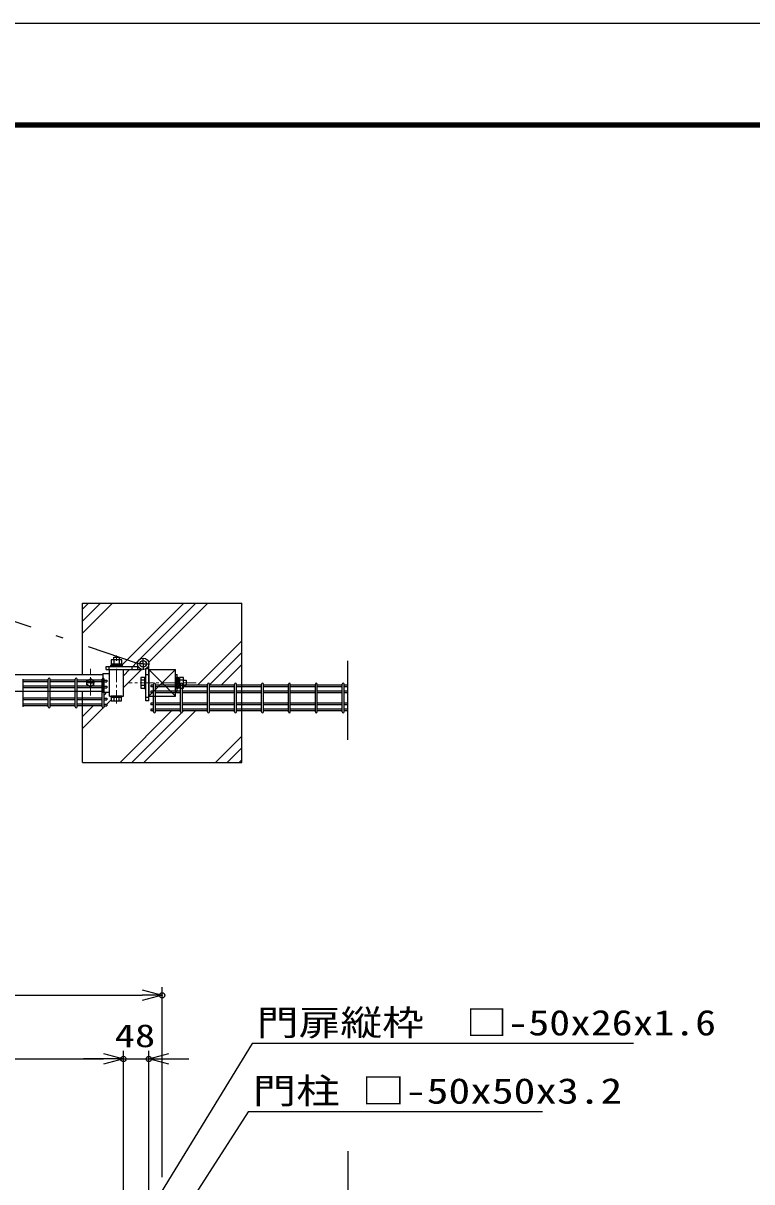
# Model space of a CAD drawing. Units: millimetres, scale not verified. Extents: x -4455 to 4455, y -3150 to 3150.
# Drawn here: x -1876 to -503, y 967 to 3150 of the extents above; entities that cross this region are included whole.
import ezdxf
from ezdxf.enums import TextEntityAlignment as Align

# ---------------------------------------------------------------- set-up
doc = ezdxf.new("R2010")
doc.units = ezdxf.units.MM
doc.header["$LTSCALE"] = 20
doc.header["$PDMODE"] = 32
doc.header["$PDSIZE"] = 10
doc.linetypes.add('USER1', pattern=[2, 1.25, -0.25, 0.25, -0.25])
doc.linetypes.add('USER3', pattern=[10.7, 5, -2.5, 0.7, -2.5])
for name, color, linetype, lineweight in [('0-2_外形線', 7, 'Continuous', 25), ('0-3_0', 7, 'Continuous', 25), ('0-4_軸線', 1, 'USER1', 9), ('0-6_寸法', 4, 'Continuous', 25), ('0-8_扉縦枠', 7, 'Continuous', 25), ('0-9_LAYER15', 1, 'Continuous', 25), ('0-A_EXTCNT-L', 4, 'Continuous', 25), ('0-B_J200', 3, 'Continuous', 25), ('0-E_ハッチング', 4, 'Continuous', 25), ('0-F_扉横枠', 7, 'Continuous', 25), ('1-0_丁番', 3, 'Continuous', 25), ('1-A_LAYER12', 3, 'Continuous', 25)]:
    doc.layers.add(name, color=color, linetype=linetype, lineweight=lineweight)
doc.layers.add('0-7_DEFPOINTS', color=7, linetype='Continuous')
doc.styles.add('ＭＳ ゴシック', font='')
doc.styles.get('ＭＳ ゴシック').set_extended_font_data('MS Gothic')

# ---------------------------------------------------------------- blocks, each defined once
blk = doc.blocks.new('_Open30')
at = {"layer": '0-6_寸法'}
blk.add_line((0, 0), (-20, 0), dxfattribs=at)
blk.add_lwpolyline([(-20, 5.36), (0, 0), (-20, -5.36)], dxfattribs=at)

msp = doc.modelspace()

# ---------------------------------------------------------------- linework, layer by layer
at = {"layer": '0-2_外形線'}
for p, q in [((-1638.81, 1932.3), (-1638.81, 1882.3)), ((-1638.81, 1932.3), (-1638.81, 1882.3)), ((-1588.81, 1932.3), (-1638.81, 1882.3)), ((-1588.81, 1882.3), (-1638.81, 1932.3)), ((-1588.81, 1882.3), (-1638.81, 1932.3)), ((-1638.81, 1932.3), (-1588.81, 1932.3)), ((-1588.81, 1882.3), (-1588.81, 1932.3))]:
    msp.add_line(p, q, dxfattribs=at)
msp.add_lwpolyline([(-1588.81, 1932.3), (-1638.81, 1882.3), (-1588.81, 1882.3)], dxfattribs=at)
at = {"layer": '0-3_0'}
for p, q in [((-1763.81, 2057.3), (-1463.81, 2057.3)), ((-1763.81, 1922.8), (-1763.81, 2057.3)), ((-1463.81, 1757.3), (-1463.81, 2057.3)), ((-1763.81, 1757.3), (-1763.81, 1891.8)), ((-1763.81, 1757.3), (-1463.81, 1757.3))]:
    msp.add_line(p, q, dxfattribs=at)
at = {"layer": '0-3_0', "color": 3}
msp.add_lwpolyline([(-4454.89, 3149.88), (4455.11, 3149.88), (4455.11, -3150.12), (-4454.89, -3150.12)], close=True, dxfattribs=at)
at = {"layer": '0-3_0'}
for points in [[(-4154.89, 2962.38), (4155.11, 2962.38), (4155.11, -2962.62), (-4154.89, -2962.62)], [(-4153.01, 2960.51), (4153.24, 2960.51), (4153.24, -2960.74), (-4153.01, -2960.74)], [(-4151.14, 2958.63), (4151.36, 2958.63), (4151.36, -2958.87), (-4151.14, -2958.87)], [(-4149.26, 2956.76), (4149.49, 2956.76), (4149.49, -2956.99), (-4149.26, -2956.99)], [(-4147.39, 2954.88), (4147.61, 2954.88), (4147.61, -2955.12), (-4147.39, -2955.12)]]:
    msp.add_lwpolyline(points, close=True, dxfattribs=at)
at = {"layer": '0-4_軸線'}
for p, q in [((-1699.81, 1868.64), (-1699.81, 1959.11)), ((-1749.01, 1883.15), (-1749.01, 1933.72)), ((-1749.01, 1883.15), (-1749.01, 1933.72)), ((-1549.99, 1907.3), (-1677.62, 1907.3)), ((-1550.13, 1907.3), (-1677.48, 1907.3))]:
    msp.add_line(p, q, dxfattribs=at)
at = {"layer": '0-7_DEFPOINTS'}
for p in [(-1613.81, 1318.87), (-1686.81, 1198.87), (-1638.81, 1198.87)]:
    msp.add_point(p, dxfattribs=at)
at = {"layer": '0-8_扉縦枠'}
for p, q in [((-1712.81, 1882.3), (-1712.81, 1932.3)), ((-1712.81, 1932.3), (-1686.81, 1932.3)), ((-1686.81, 1882.3), (-1686.81, 1932.3)), ((-1712.81, 1882.3), (-1686.81, 1882.3))]:
    msp.add_line(p, q, dxfattribs=at)
at = {"layer": '0-9_LAYER15'}
for p, q in [((-1613.81, 976.13), (-1613.81, 1333.87)), ((-1686.81, 910.96), (-1686.81, 1213.87)), ((-1686.81, 910.96), (-1686.81, 1213.87)), ((-1638.81, 900.96), (-1638.81, 1213.87))]:
    msp.add_line(p, q, dxfattribs=at)
at = {"layer": '0-9_LAYER15', "color": 2}
for p, q in [((-2776.31, 1318.87), (-1651.31, 1318.87)), ((-2741.31, 1198.87), (-1724.31, 1198.87)), ((-1724.31, 1198.87), (-1761.81, 1198.87)), ((-1686.81, 1198.87), (-1638.81, 1198.87)), ((-1601.31, 1198.87), (-1563.81, 1198.87))]:
    msp.add_line(p, q, dxfattribs=at)
at = {"layer": '0-A_EXTCNT-L'}
for p, q in [((-1263.81, 1800.17), (-1263.81, 1948.87)), ((-1263.81, 1025.03), (-1263.81, -1405.14))]:
    msp.add_line(p, q, dxfattribs=at)
at = {"layer": '0-B_J200'}
for p, q in [((-1875.62, 1862), (-1875.62, 1914.4)), ((-1828.45, 1912.6), (-1875.62, 1912.6)), ((-1828.45, 1909), (-1875.62, 1909)), ((-1828.45, 1901.3), (-1875.62, 1901.3)), ((-1828.45, 1862), (-1828.45, 1914.4)), ((-1824.85, 1862), (-1824.85, 1914.4)), ((-1777.68, 1912.6), (-1824.85, 1912.6)), ((-1777.68, 1909), (-1824.85, 1909)), ((-1777.68, 1901.3), (-1824.85, 1901.3)), ((-1777.68, 1862), (-1777.68, 1914.4)), ((-1774.08, 1862), (-1774.08, 1914.4)), ((-1726.91, 1912.6), (-1774.08, 1912.6)), ((-1726.91, 1909), (-1774.08, 1909)), ((-1726.91, 1901.3), (-1774.08, 1901.3)), ((-1726.91, 1862), (-1726.91, 1914.4)), ((-1723.31, 1862), (-1723.31, 1914.4)), ((-1723.3, 1912.6), (-1718.1, 1912.6)), ((-1723.3, 1909), (-1718.1, 1909)), ((-1718.1, 1912.6), (-1718.1, 1909)), ((-1635.01, 1903.1), (-1635.01, 1899.5)), ((-1629.81, 1903.1), (-1635.01, 1903.1)), ((-1629.81, 1899.5), (-1635.01, 1899.5)), ((-1629.81, 1852.5), (-1629.81, 1904.9)), ((-1626.21, 1852.5), (-1626.21, 1904.9)), ((-1579.04, 1903.1), (-1626.21, 1903.1)), ((-1579.04, 1899.5), (-1626.21, 1899.5)), ((-1579.04, 1852.5), (-1579.04, 1904.9)), ((-1575.44, 1852.5), (-1575.44, 1904.9)), ((-1528.27, 1903.1), (-1575.44, 1903.1)), ((-1528.27, 1899.5), (-1575.44, 1899.5)), ((-1528.27, 1852.5), (-1528.27, 1904.9)), ((-1524.67, 1852.5), (-1524.67, 1904.9)), ((-1477.5, 1903.1), (-1524.67, 1903.1)), ((-1477.5, 1899.5), (-1524.67, 1899.5)), ((-1477.5, 1852.5), (-1477.5, 1904.9)), ((-1473.9, 1852.5), (-1473.9, 1904.9)), ((-1426.73, 1903.1), (-1473.9, 1903.1)), ((-1426.73, 1899.5), (-1473.9, 1899.5)), ((-1426.73, 1852.5), (-1426.73, 1904.9)), ((-1423.13, 1852.5), (-1423.13, 1904.9)), ((-1375.96, 1903.1), (-1423.13, 1903.1)), ((-1375.96, 1899.5), (-1423.13, 1899.5)), ((-1375.96, 1852.5), (-1375.96, 1904.9)), ((-1372.36, 1852.5), (-1372.36, 1904.9)), ((-1325.19, 1903.1), (-1372.36, 1903.1)), ((-1325.19, 1899.5), (-1372.36, 1899.5)), ((-1325.19, 1852.5), (-1325.19, 1904.9)), ((-1321.59, 1852.5), (-1321.59, 1904.9)), ((-1274.42, 1903.1), (-1321.59, 1903.1)), ((-1274.42, 1899.5), (-1321.59, 1899.5)), ((-1274.42, 1852.5), (-1274.42, 1904.9)), ((-1270.82, 1852.5), (-1270.82, 1904.9)), ((-1263.81, 1903.1), (-1270.82, 1903.1)), ((-1263.81, 1899.5), (-1270.82, 1899.5)), ((-1828.45, 1897.7), (-1875.62, 1897.7)), ((-1828.45, 1878.7), (-1875.62, 1878.7)), ((-1777.68, 1897.7), (-1824.85, 1897.7)), ((-1777.68, 1878.7), (-1824.85, 1878.7)), ((-1726.91, 1897.7), (-1774.08, 1897.7)), ((-1726.91, 1878.7), (-1774.08, 1878.7)), ((-1723.3, 1897.7), (-1718.1, 1897.7)), ((-1635.01, 1891.8), (-1635.01, 1888.2)), ((-1629.81, 1891.8), (-1635.01, 1891.8)), ((-1629.81, 1888.2), (-1635.01, 1888.2)), ((-1579.04, 1891.8), (-1626.21, 1891.8)), ((-1579.04, 1888.2), (-1626.21, 1888.2)), ((-1528.27, 1891.8), (-1575.44, 1891.8)), ((-1528.27, 1888.2), (-1575.44, 1888.2)), ((-1477.5, 1891.8), (-1524.67, 1891.8)), ((-1477.5, 1888.2), (-1524.67, 1888.2)), ((-1426.73, 1891.8), (-1473.9, 1891.8)), ((-1426.73, 1888.2), (-1473.9, 1888.2)), ((-1375.96, 1891.8), (-1423.13, 1891.8)), ((-1375.96, 1888.2), (-1423.13, 1888.2)), ((-1325.19, 1891.8), (-1372.36, 1891.8)), ((-1325.19, 1888.2), (-1372.36, 1888.2)), ((-1274.42, 1891.8), (-1321.59, 1891.8)), ((-1274.42, 1888.2), (-1321.59, 1888.2)), ((-1263.81, 1891.8), (-1270.82, 1891.8)), ((-1263.81, 1888.2), (-1270.82, 1888.2)), ((-1828.45, 1875.1), (-1875.62, 1875.1)), ((-1828.45, 1867.4), (-1875.62, 1867.4)), ((-1828.45, 1863.8), (-1875.62, 1863.8)), ((-1777.68, 1875.1), (-1824.85, 1875.1)), ((-1777.68, 1867.4), (-1824.85, 1867.4)), ((-1777.68, 1863.8), (-1824.85, 1863.8)), ((-1726.91, 1875.1), (-1774.08, 1875.1)), ((-1726.91, 1867.4), (-1774.08, 1867.4)), ((-1726.91, 1863.8), (-1774.08, 1863.8)), ((-1723.3, 1875.1), (-1718.1, 1875.1)), ((-1723.3, 1863.8), (-1718.1, 1863.8)), ((-1635.01, 1869.2), (-1635.01, 1865.6)), ((-1629.81, 1869.2), (-1635.01, 1869.2)), ((-1629.81, 1865.6), (-1635.01, 1865.6)), ((-1635.01, 1857.9), (-1635.01, 1854.3)), ((-1629.81, 1857.9), (-1635.01, 1857.9)), ((-1579.04, 1869.2), (-1626.21, 1869.2)), ((-1579.04, 1865.6), (-1626.21, 1865.6)), ((-1579.04, 1857.9), (-1626.21, 1857.9)), ((-1528.27, 1869.2), (-1575.44, 1869.2)), ((-1528.27, 1865.6), (-1575.44, 1865.6)), ((-1528.27, 1857.9), (-1575.44, 1857.9)), ((-1477.5, 1869.2), (-1524.67, 1869.2)), ((-1477.5, 1865.6), (-1524.67, 1865.6)), ((-1477.5, 1857.9), (-1524.67, 1857.9)), ((-1426.73, 1869.2), (-1473.9, 1869.2)), ((-1426.73, 1865.6), (-1473.9, 1865.6)), ((-1426.73, 1857.9), (-1473.9, 1857.9)), ((-1375.96, 1869.2), (-1423.13, 1869.2)), ((-1375.96, 1865.6), (-1423.13, 1865.6)), ((-1375.96, 1857.9), (-1423.13, 1857.9)), ((-1325.19, 1869.2), (-1372.36, 1869.2)), ((-1325.19, 1865.6), (-1372.36, 1865.6)), ((-1325.19, 1857.9), (-1372.36, 1857.9)), ((-1274.42, 1869.2), (-1321.59, 1869.2)), ((-1274.42, 1865.6), (-1321.59, 1865.6)), ((-1274.42, 1857.9), (-1321.59, 1857.9)), ((-1263.81, 1869.2), (-1270.82, 1869.2)), ((-1263.81, 1865.6), (-1270.82, 1865.6)), ((-1263.81, 1857.9), (-1270.82, 1857.9)), ((-1629.81, 1854.3), (-1635.01, 1854.3)), ((-1579.04, 1854.3), (-1626.21, 1854.3)), ((-1528.27, 1854.3), (-1575.44, 1854.3)), ((-1477.5, 1854.3), (-1524.67, 1854.3)), ((-1426.73, 1854.3), (-1473.9, 1854.3)), ((-1375.96, 1854.3), (-1423.13, 1854.3)), ((-1325.19, 1854.3), (-1372.36, 1854.3)), ((-1274.42, 1854.3), (-1321.59, 1854.3)), ((-1263.81, 1854.3), (-1270.82, 1854.3))]:
    msp.add_line(p, q, dxfattribs=at)
for points in [[(-1723.3, 1901.3), (-1718.1, 1901.3), (-1718.1, 1897.7)], [(-1723.3, 1878.7), (-1718.1, 1878.7), (-1718.1, 1875.1)], [(-1723.3, 1867.4), (-1718.1, 1867.4), (-1718.1, 1863.8)]]:
    msp.add_lwpolyline(points, dxfattribs=at)
for centre, start, end in [((-1826.65, 1914.4), 0, 180), ((-1775.88, 1914.4), 0, 180), ((-1725.11, 1914.4), 0, 180), ((-1628.01, 1904.9), 0, 180), ((-1577.24, 1904.9), 0, 180), ((-1526.47, 1904.9), 0, 180), ((-1475.7, 1904.9), 0, 180), ((-1424.93, 1904.9), 0, 180), ((-1374.16, 1904.9), 0, 180), ((-1323.39, 1904.9), 0, 180), ((-1272.62, 1904.9), 0, 180), ((-1826.65, 1862), 180, 0), ((-1775.88, 1862), 180, 0), ((-1725.11, 1862), 180, 0), ((-1628.01, 1852.5), 180, 0), ((-1577.24, 1852.5), 180, 0), ((-1526.47, 1852.5), 180, 0), ((-1475.7, 1852.5), 180, 0), ((-1424.93, 1852.5), 180, 0), ((-1374.16, 1852.5), 180, 0), ((-1323.39, 1852.5), 180, 0), ((-1272.62, 1852.5), 180, 0)]:
    msp.add_arc(centre, 1.8, start, end, dxfattribs=at)
at = {"layer": '0-E_ハッチング', "linetype": 'USER3'}
msp.add_line((-1658.1, 1942.8), (-2684.21, 2292.86), dxfattribs=at)
at = {"layer": '0-E_ハッチング'}
for p, q in [((-1763.81, 2000.96), (-1707.46, 2057.3)), ((-1763.81, 2023.41), (-1729.91, 2057.3)), ((-1763.81, 2045.86), (-1752.36, 2057.3)), ((-1655.58, 1952.02), (-1550.31, 2057.3)), ((-1639.26, 1945.89), (-1527.86, 2057.3)), ((-1547.35, 1903.1), (-1463.81, 1986.65)), ((-1524.67, 1903.34), (-1463.81, 1964.2)), ((-1686.81, 1898.35), (-1652.86, 1932.3)), ((-1686.81, 1920.8), (-1675.31, 1932.3)), ((-1502.45, 1903.1), (-1463.81, 1941.75)), ((-1723.32, 1884.29), (-1717.76, 1889.85)), ((-1588.85, 1882.34), (-1588.81, 1882.38)), ((-1763.81, 1843.8), (-1743.81, 1863.8)), ((-1763.81, 1821.35), (-1724.95, 1860.21)), ((-1723.34, 1861.82), (-1721.36, 1863.8)), ((-1718.11, 1867.05), (-1709.96, 1875.19)), ((-1693.15, 1757.3), (-1596.15, 1854.3)), ((-1670.7, 1757.3), (-1577.3, 1850.71)), ((-1648.25, 1757.3), (-1551.25, 1854.3)), ((-1575.44, 1852.57), (-1573.7, 1854.3)), ((-1513.55, 1757.3), (-1463.81, 1807.04)), ((-1491.1, 1757.3), (-1463.81, 1784.59)), ((-1468.65, 1757.3), (-1463.81, 1762.14))]:
    msp.add_line(p, q, dxfattribs=at)
for points in [[(-1689.76, 1940.3), (-1678.44, 1951.62), (-1572.76, 2057.3)], [(-1669.31, 1938.3), (-1662.64, 1944.97), (-1658.68, 1948.92)]]:
    msp.add_lwpolyline(points, dxfattribs=at)
at = {"layer": '0-F_扉横枠'}
for p, q in [((-2739.81, 1922.8), (-1725.81, 1922.8)), ((-1725.81, 1924.75), (-1712.81, 1924.75)), ((-1725.81, 1924.75), (-1725.81, 1889.85)), ((-1749.19, 1907.3), (-1755.59, 1907.3)), ((-1755.5, 1903.55), (-1749.01, 1899.8)), ((-1749.1, 1907.3), (-1748.92, 1907.3)), ((-1742.51, 1911.05), (-1749.01, 1914.8)), ((-1749.01, 1907.48), (-1749.01, 1913.89)), ((-1749.01, 1907.21), (-1749.01, 1907.39)), ((-1749.01, 1907.12), (-1749.01, 1900.71)), ((-1742.51, 1903.55), (-1749.01, 1899.8)), ((-1748.83, 1907.3), (-1742.42, 1907.3)), ((-1742.51, 1903.55), (-1742.51, 1911.05)), ((-2739.81, 1891.8), (-1725.81, 1891.8)), ((-1725.81, 1889.85), (-1712.81, 1889.85))]:
    msp.add_line(p, q, dxfattribs=at)
msp.add_lwpolyline([(-1755.5, 1903.55), (-1755.5, 1911.05), (-1749.01, 1914.8)], dxfattribs=at)
msp.add_circle((-1749.01, 1907.3), 6.5, dxfattribs=at)
at = {"layer": '1-0_丁番'}
for p, q in [((-1709.61, 1950.8), (-1709.61, 1942.8)), ((-1689.98, 1950.8), (-1709.61, 1950.8)), ((-1709.61, 1942.8), (-1689.98, 1942.8)), ((-1708.99, 1940.3), (-1708.99, 1942.8)), ((-1704.7, 1950.8), (-1704.7, 1942.8)), ((-1694.89, 1950.8), (-1694.89, 1942.8)), ((-1690.59, 1942.8), (-1690.59, 1940.3)), ((-1689.98, 1942.8), (-1689.98, 1950.8)), ((-1719.37, 1932.3), (-1719.37, 1938.3)), ((-1719.37, 1938.3), (-1659.45, 1938.3)), ((-1719.37, 1932.3), (-1651.58, 1932.3)), ((-1710.29, 1938.3), (-1710.29, 1940.3)), ((-1710.29, 1938.3), (-1689.29, 1938.3)), ((-1659.37, 1932.3), (-1659.37, 1938.3)), ((-1638.81, 1933.46), (-1644.81, 1933.46)), ((-1644.81, 1873.46), (-1644.81, 1933.37)), ((-1638.81, 1873.46), (-1638.81, 1941.25)), ((-1588.81, 1923.3), (-1585.81, 1923.3)), ((-1585.81, 1891.3), (-1585.81, 1923.3)), ((-1653.81, 1917.14), (-1653.81, 1897.51)), ((-1646.81, 1917.14), (-1653.81, 1917.14)), ((-1646.81, 1912.23), (-1653.81, 1912.23)), ((-1646.81, 1902.42), (-1653.81, 1902.42)), ((-1646.81, 1917.82), (-1644.81, 1917.82)), ((-1646.81, 1917.82), (-1646.81, 1896.82)), ((-1588.8, 1917.77), (-1588.8, 1896.77)), ((-1585.8, 1917.77), (-1583.8, 1917.77)), ((-1583.8, 1917.77), (-1583.8, 1896.77)), ((-1583.8, 1916.47), (-1581.3, 1916.47)), ((-1581.3, 1917.09), (-1581.3, 1897.46)), ((-1573.3, 1917.09), (-1581.3, 1917.09)), ((-1573.3, 1912.18), (-1581.3, 1912.18)), ((-1573.3, 1902.36), (-1581.3, 1902.36)), ((-1573.3, 1897.46), (-1573.3, 1917.09)), ((-1568.3, 1902.27), (-1573.3, 1902.27)), ((-1709.96, 1880.3), (-1709.96, 1873.3)), ((-1705.06, 1880.3), (-1705.06, 1873.3)), ((-1695.24, 1880.3), (-1695.24, 1873.3)), ((-1690.33, 1873.3), (-1690.33, 1880.3)), ((-1653.81, 1897.51), (-1646.81, 1897.51)), ((-1646.81, 1896.82), (-1644.81, 1896.82)), ((-1588.81, 1891.3), (-1585.81, 1891.3)), ((-1583.8, 1896.77), (-1585.8, 1896.77)), ((-1581.3, 1898.07), (-1583.8, 1898.07)), ((-1581.3, 1897.46), (-1573.3, 1897.46)), ((-1709.96, 1873.3), (-1690.33, 1873.3)), ((-1638.81, 1873.46), (-1644.81, 1873.46))]:
    msp.add_line(p, q, dxfattribs=at)
at = {"layer": '1-0_丁番', "color": 2}
for p, q in [((-1649.85, 1942.98), (-1660.61, 1942.98)), ((-1649.75, 1942.98), (-1649.57, 1942.98)), ((-1649.66, 1943.16), (-1649.66, 1953.92)), ((-1649.66, 1942.89), (-1649.66, 1943.07)), ((-1649.66, 1942.8), (-1649.66, 1932.04)), ((-1649.49, 1942.98), (-1638.73, 1942.98))]:
    msp.add_line(p, q, dxfattribs=at)
at = {"layer": '1-0_丁番', "color": 4}
for p, q in [((-1713.37, 1932.3), (-1713.37, 1938.32)), ((-1670.37, 1932.3), (-1670.37, 1938.31)), ((-1638.81, 1922.46), (-1644.81, 1922.46)), ((-1638.81, 1879.46), (-1644.83, 1879.46))]:
    msp.add_line(p, q, dxfattribs=at)
at = {"layer": '1-0_丁番'}
for points in [[(-1704.79, 1950.8), (-1704.79, 1955.8), (-1694.79, 1955.8), (-1694.79, 1950.8)], [(-1710.29, 1940.3), (-1689.29, 1940.3), (-1689.29, 1938.3)], [(-1573.3, 1912.27), (-1568.3, 1912.27), (-1568.3, 1902.27)], [(-1710.65, 1882.3), (-1710.65, 1880.3), (-1689.65, 1880.3)], [(-1689.65, 1880.3), (-1689.65, 1882.3), (-1709.96, 1882.3)]]:
    msp.add_lwpolyline(points, dxfattribs=at)
for radius in [10.85, 6.15]:
    msp.add_circle((-1649.67, 1942.98), radius, dxfattribs=at)
at = {"layer": '1-A_LAYER12'}
for points in [[(-725.85, 1227.99), (-1444.23, 1227.99), (-1698.04, 813.65)], [(-897.55, 1099.43), (-1451.89, 1099.43), (-1601.62, 865.51)]]:
    msp.add_lwpolyline(points, dxfattribs=at)

# ---------------------------------------------------------------- block references
at = {"layer": '0-9_LAYER15', "xscale": 1.875, "yscale": 1.875}
for p in [(-1613.81, 1318.87), (-1686.81, 1198.87), (-1686.81, 1198.87)]:
    msp.add_blockref('_Open30', p, dxfattribs=at)
at = {"layer": '0-9_LAYER15', "xscale": 1.875, "yscale": 1.875, "rotation": 180}
msp.add_blockref('_Open30', (-1638.81, 1198.87), dxfattribs=at)

# ---------------------------------------------------------------- texts
at = {"layer": '0-9_LAYER15', "color": 3, "style": 'ＭＳ ゴシック', "width": 1.3}
msp.add_text('48', height=43.26, dxfattribs=at).set_placement((-1703.32, 1208.05), align=Align.BOTTOM_LEFT)
at = {"layer": '1-A_LAYER12', "style": 'ＭＳ ゴシック'}
for s, width, p in [('門扉縦枠\u3000□-50x26x1.6', 1.2, (-1435.56, 1228.74)), ('門柱 □-50x50x3.2', 1.25, (-1443.22, 1100.18))]:
    msp.add_text(s, height=48.11, dxfattribs=dict(at, width=width)).set_placement(p, align=Align.BOTTOM_LEFT)

doc.saveas('drawing.dxf')
